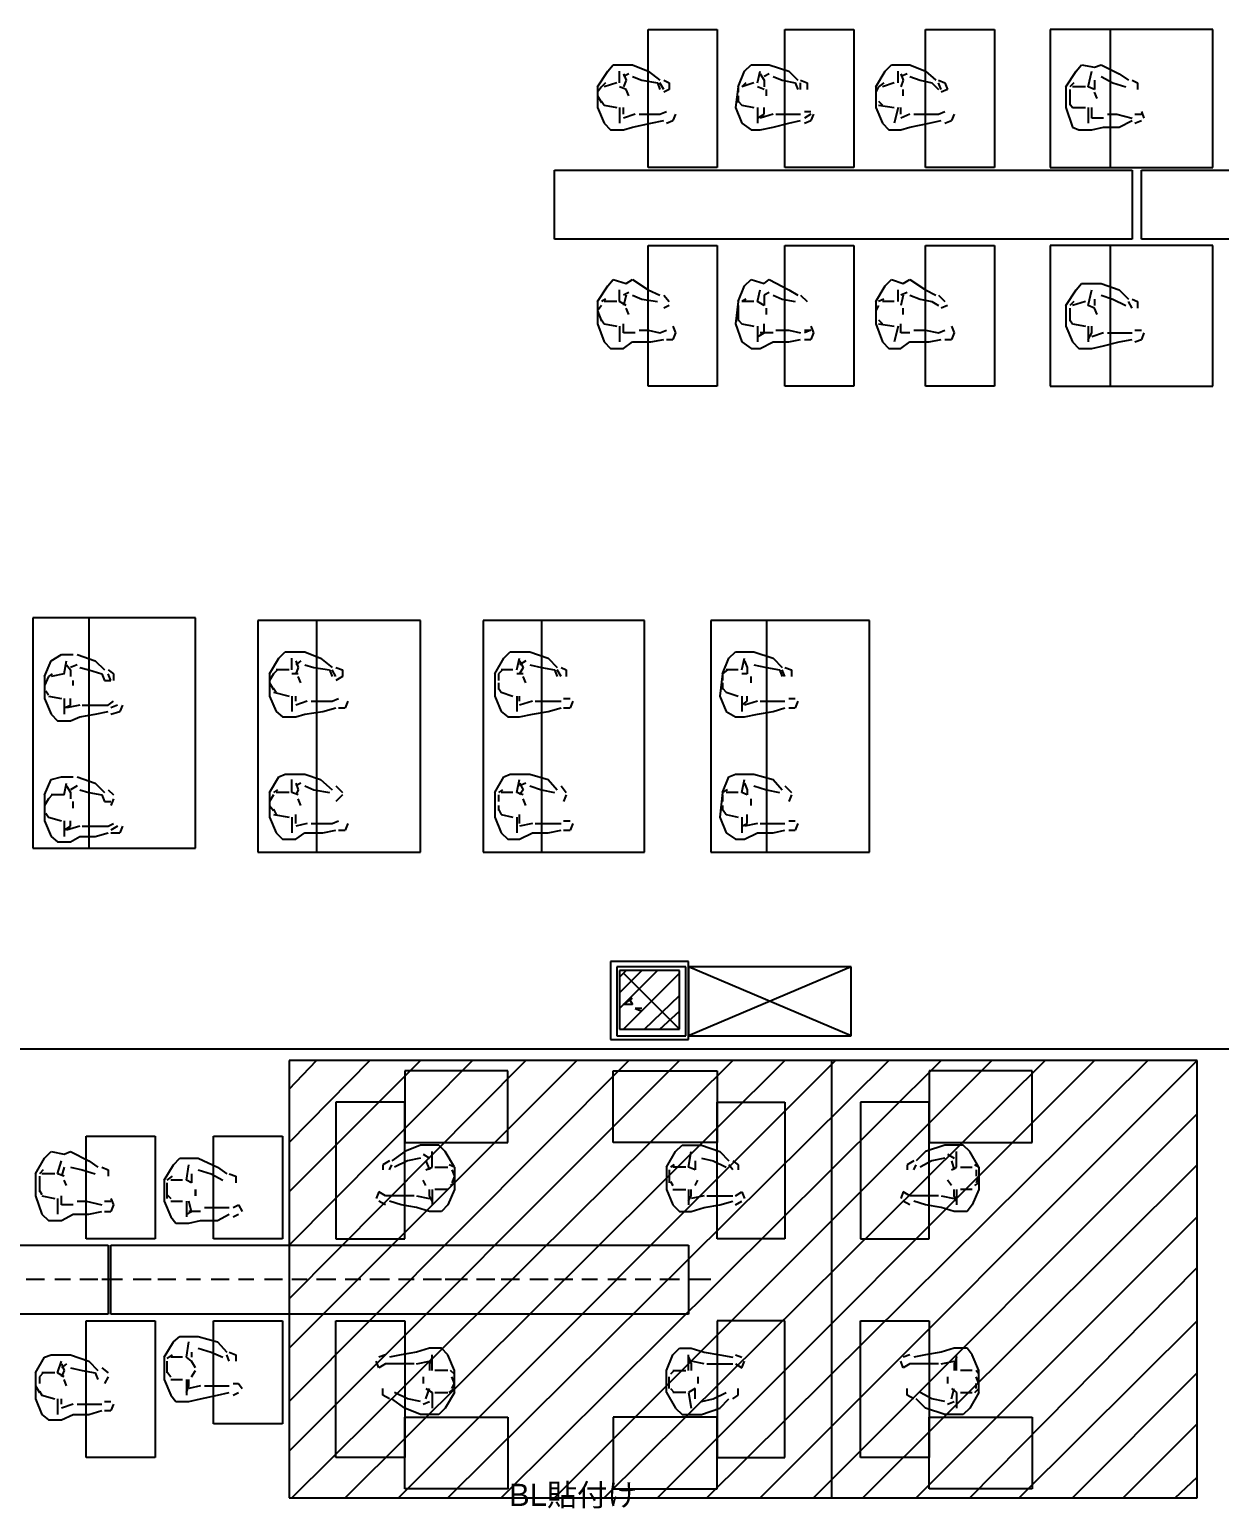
# Model space of a CAD drawing. Header units: millimetres. Extents: x 5 to 415, y 48 to 251.
# Drawn here: x 96.3 to 112.43, y 174.2 to 194.24 of the extents above; entities that cross this region are included whole.
import ezdxf

# ---------------------------------------------------------------- set-up
doc = ezdxf.new("R2010")
doc.units = ezdxf.units.MM
doc.layers.add('P', color=7, linetype='Continuous')
doc.layers.add('T', color=7, linetype='Continuous')

msp = doc.modelspace()

# ---------------------------------------------------------------- linework, layer by layer
at = {"layer": 'P'}
for points in [[(104.687, 194.239), (105.622, 194.239)], [(104.687, 192.37), (104.687, 194.239)], [(105.622, 194.239), (105.622, 192.37)], [(106.539, 194.239), (107.474, 194.239)], [(106.539, 192.37), (106.539, 194.239)], [(107.474, 194.239), (107.474, 192.37)], [(108.444, 194.239), (109.379, 194.239)], [(108.444, 192.37), (108.444, 194.239)], [(109.379, 194.239), (109.379, 192.37)], [(112.342, 194.239), (110.137, 194.239)], [(110.137, 194.239), (110.137, 192.37)], [(112.342, 194.239), (110.949, 194.239)], [(110.949, 194.239), (110.949, 192.37)], [(112.342, 192.37), (112.342, 194.239)], [(112.342, 192.37), (112.342, 194.239)], [(103.999, 193.463), (104.14, 193.675)], [(104.14, 193.675), (104.211, 193.763)], [(104.211, 193.763), (104.387, 193.763)], [(104.299, 193.516), (104.299, 193.675)], [(104.422, 193.64), (104.352, 193.604)], [(104.352, 193.64), (104.387, 193.552)], [(104.387, 193.763), (104.475, 193.763)], [(104.475, 193.763), (104.687, 193.675)], [(104.475, 193.604), (104.599, 193.552)], [(104.687, 193.675), (104.846, 193.552)], [(105.904, 193.463), (105.992, 193.675)], [(105.992, 193.675), (106.08, 193.763)], [(106.08, 193.763), (106.257, 193.763)], [(106.168, 193.516), (106.204, 193.675)], [(106.204, 193.64), (106.257, 193.552)], [(106.257, 193.763), (106.327, 193.763)], [(106.327, 193.64), (106.257, 193.604)], [(106.327, 193.763), (106.592, 193.675)], [(106.38, 193.604), (106.504, 193.552)], [(106.592, 193.675), (106.715, 193.552)], [(107.774, 193.463), (107.897, 193.675)], [(107.897, 193.675), (107.985, 193.763)], [(107.985, 193.763), (108.144, 193.763)], [(108.073, 193.516), (108.073, 193.675)], [(108.197, 193.64), (108.109, 193.604)], [(108.109, 193.64), (108.144, 193.552)], [(108.144, 193.763), (108.232, 193.763)], [(108.232, 193.763), (108.444, 193.675)], [(108.232, 193.604), (108.373, 193.552)], [(108.444, 193.675), (108.585, 193.552)], [(110.349, 193.463), (110.49, 193.675)], [(110.49, 193.675), (110.561, 193.763)], [(110.561, 193.763), (110.737, 193.728)], [(110.649, 193.463), (110.702, 193.675)], [(110.737, 193.728), (110.825, 193.763)], [(110.825, 193.763), (111.072, 193.64)], [(110.825, 193.604), (110.984, 193.516)], [(111.072, 193.64), (111.196, 193.552)], [(103.999, 193.463), (103.999, 193.181)], [(104.052, 193.463), (103.999, 193.393)], [(104.105, 193.516), (104.052, 193.463)], [(104.263, 193.516), (104.087, 193.463)], [(104.387, 193.428), (104.299, 193.463)], [(104.387, 193.552), (104.352, 193.463)], [(104.422, 193.34), (104.387, 193.428)], [(104.599, 193.552), (104.81, 193.516)], [(104.81, 193.516), (104.846, 193.428)], [(104.898, 193.428), (104.846, 193.516)], [(104.898, 193.552), (104.969, 193.516)], [(104.969, 193.428), (104.898, 193.393)], [(104.969, 193.516), (104.969, 193.428)], [(105.904, 193.463), (105.869, 193.181)], [(105.904, 193.463), (105.904, 193.393)], [(106.116, 193.516), (105.957, 193.463)], [(106.01, 193.516), (105.957, 193.463)], [(106.257, 193.428), (106.168, 193.463)], [(106.257, 193.552), (106.257, 193.463)], [(106.292, 193.34), (106.292, 193.428)], [(106.504, 193.552), (106.68, 193.516)], [(106.68, 193.516), (106.715, 193.428)], [(106.751, 193.552), (106.839, 193.516)], [(106.751, 193.428), (106.751, 193.516)], [(106.839, 193.516), (106.839, 193.428)], [(107.774, 193.463), (107.774, 193.181)], [(107.809, 193.463), (107.774, 193.393)], [(107.879, 193.516), (107.809, 193.463)], [(108.021, 193.516), (107.862, 193.463)], [(108.144, 193.552), (108.109, 193.463)], [(108.144, 193.34), (108.144, 193.428)], [(108.373, 193.552), (108.532, 193.516)], [(108.532, 193.516), (108.62, 193.428)], [(108.62, 193.552), (108.708, 193.516)], [(108.656, 193.428), (108.62, 193.516)], [(108.744, 193.428), (108.656, 193.393)], [(108.708, 193.516), (108.744, 193.428)], [(110.349, 193.463), (110.349, 193.181)], [(110.455, 193.516), (110.402, 193.463)], [(110.402, 193.428), (110.402, 193.34)], [(110.613, 193.463), (110.437, 193.463)], [(110.737, 193.428), (110.649, 193.463)], [(110.737, 193.552), (110.737, 193.428)], [(110.772, 193.305), (110.737, 193.393)], [(110.984, 193.516), (111.16, 193.463)], [(111.248, 193.552), (111.319, 193.516)], [(111.319, 193.516), (111.319, 193.428)], [(103.999, 193.34), (104.052, 193.252)], [(103.999, 193.181), (104.087, 192.969)], [(104.052, 193.269), (104.087, 193.216)], [(104.087, 193.216), (104.263, 193.181)], [(104.299, 193.181), (104.299, 192.969)], [(104.352, 193.093), (104.352, 193.181)], [(105.869, 193.181), (105.957, 192.969)], [(105.904, 193.34), (105.904, 193.252)], [(105.904, 193.269), (105.957, 193.216)], [(105.957, 193.216), (106.116, 193.181)], [(106.168, 193.181), (106.168, 192.969)], [(106.257, 193.093), (106.257, 193.181)], [(107.774, 193.34), (107.774, 193.252)], [(107.774, 193.181), (107.862, 192.969)], [(107.809, 193.269), (107.862, 193.216)], [(107.809, 193.216), (108.021, 193.181)], [(108.073, 193.181), (108.021, 192.969)], [(108.109, 193.093), (108.109, 193.181)], [(110.349, 193.181), (110.437, 192.917)], [(110.402, 193.34), (110.402, 193.216)], [(110.402, 193.234), (110.437, 193.181)], [(110.437, 193.181), (110.613, 193.181)], [(110.649, 193.181), (110.649, 192.969)], [(110.702, 193.04), (110.702, 193.181)], [(104.51, 193.093), (104.352, 193.04)], [(104.563, 193.093), (104.687, 193.093)], [(104.687, 193.093), (104.846, 193.093)], [(104.722, 192.969), (104.898, 193.005)], [(104.846, 193.093), (104.934, 193.128)], [(104.934, 192.969), (105.022, 193.005)], [(105.057, 193.093), (105.022, 193.005)], [(106.168, 193.04), (106.257, 193.093)], [(106.38, 193.093), (106.204, 193.04)], [(106.415, 193.093), (106.592, 193.093)], [(106.592, 193.093), (106.751, 193.093)], [(106.592, 192.969), (106.751, 193.005)], [(106.803, 193.128), (106.892, 193.128)], [(106.892, 193.093), (106.803, 193.04)], [(106.803, 192.969), (106.892, 193.005)], [(106.927, 193.093), (106.892, 193.005)], [(108.232, 193.093), (108.109, 193.04)], [(108.285, 193.093), (108.444, 193.093)], [(108.444, 193.093), (108.62, 193.093)], [(108.497, 192.969), (108.656, 193.005)], [(108.62, 193.093), (108.708, 193.128)], [(108.708, 192.969), (108.797, 193.005)], [(108.832, 193.093), (108.797, 193.005)], [(110.86, 193.04), (110.702, 193.04)], [(110.913, 193.093), (111.037, 193.093)], [(111.037, 193.093), (111.248, 193.04)], [(111.072, 192.917), (111.248, 193.005)], [(111.284, 193.093), (111.372, 193.093)], [(111.284, 192.969), (111.372, 193.005)], [(111.372, 193.128), (111.407, 193.04)], [(104.087, 192.969), (104.175, 192.881)], [(104.175, 192.881), (104.352, 192.881)], [(104.352, 192.881), (104.475, 192.917)], [(104.475, 192.917), (104.722, 192.969)], [(105.957, 192.969), (106.08, 192.881)], [(106.08, 192.881), (106.204, 192.881)], [(106.204, 192.881), (106.38, 192.917)], [(106.38, 192.917), (106.592, 192.969)], [(107.862, 192.969), (107.95, 192.881)], [(107.95, 192.881), (108.109, 192.881)], [(108.109, 192.881), (108.232, 192.917)], [(108.232, 192.917), (108.497, 192.969)], [(110.437, 192.917), (110.525, 192.881)], [(110.525, 192.881), (110.702, 192.881)], [(110.702, 192.881), (110.86, 192.917)], [(110.86, 192.917), (111.072, 192.917)], [(103.417, 192.334), (111.248, 192.334)], [(103.417, 191.4), (103.417, 192.334)], [(105.622, 192.37), (104.687, 192.37)], [(107.474, 192.37), (106.539, 192.37)], [(109.379, 192.37), (108.444, 192.37)], [(110.137, 192.37), (112.342, 192.37)], [(110.949, 192.37), (112.342, 192.37)], [(111.248, 192.334), (111.248, 191.4)], [(111.372, 192.334), (119.204, 192.334)], [(111.372, 191.4), (111.372, 192.334)], [(111.248, 191.4), (103.417, 191.4)], [(119.204, 191.4), (111.372, 191.4)], [(104.687, 191.311), (105.622, 191.311)], [(104.687, 189.406), (104.687, 191.311)], [(105.622, 191.311), (105.622, 189.406)], [(106.539, 191.311), (107.474, 191.311)], [(106.539, 189.406), (106.539, 191.311)], [(107.474, 191.311), (107.474, 189.406)], [(108.444, 191.311), (109.379, 191.311)], [(108.444, 189.406), (108.444, 191.311)], [(109.379, 191.311), (109.379, 189.406)], [(112.342, 191.311), (110.137, 191.311)], [(110.137, 191.311), (110.137, 189.406)], [(112.342, 191.311), (110.949, 191.311)], [(110.949, 191.311), (110.949, 189.406)], [(112.342, 189.406), (112.342, 191.311)], [(112.342, 189.406), (112.342, 191.311)], [(104.14, 190.765), (104.211, 190.853)], [(104.211, 190.853), (104.387, 190.8)], [(104.387, 190.8), (104.475, 190.853)], [(104.475, 190.853), (104.687, 190.712)], [(105.992, 190.765), (106.08, 190.853)], [(106.08, 190.853), (106.257, 190.8)], [(106.257, 190.8), (106.327, 190.853)], [(106.327, 190.853), (106.592, 190.712)], [(107.897, 190.765), (107.985, 190.853)], [(107.985, 190.853), (108.144, 190.8)], [(108.144, 190.8), (108.232, 190.853)], [(108.232, 190.853), (108.444, 190.712)], [(110.49, 190.712), (110.561, 190.8)], [(110.561, 190.8), (110.737, 190.8)], [(110.737, 190.8), (110.825, 190.8)], [(110.825, 190.8), (111.072, 190.712)], [(103.999, 190.553), (104.14, 190.765)], [(104.105, 190.588), (104.052, 190.553)], [(104.299, 190.553), (104.299, 190.712)], [(104.422, 190.676), (104.352, 190.641)], [(104.387, 190.641), (104.352, 190.5)], [(104.475, 190.641), (104.599, 190.588)], [(104.599, 190.588), (104.81, 190.553)], [(104.687, 190.712), (104.846, 190.641)], [(104.898, 190.641), (104.969, 190.553)], [(105.904, 190.553), (105.992, 190.765)], [(106.01, 190.588), (105.957, 190.553)], [(106.168, 190.553), (106.204, 190.712)], [(106.327, 190.676), (106.257, 190.641)], [(106.257, 190.641), (106.257, 190.5)], [(106.38, 190.641), (106.504, 190.588)], [(106.504, 190.588), (106.68, 190.553)], [(106.592, 190.712), (106.715, 190.641)], [(106.751, 190.641), (106.839, 190.553)], [(107.774, 190.553), (107.897, 190.765)], [(107.879, 190.588), (107.809, 190.553)], [(108.073, 190.553), (108.073, 190.712)], [(108.197, 190.676), (108.109, 190.641)], [(108.144, 190.641), (108.109, 190.5)], [(108.232, 190.641), (108.373, 190.588)], [(108.373, 190.588), (108.532, 190.553)], [(108.444, 190.712), (108.585, 190.641)], [(108.62, 190.641), (108.708, 190.553)], [(110.349, 190.5), (110.49, 190.712)], [(110.649, 190.5), (110.702, 190.712)], [(110.737, 190.588), (110.737, 190.5)], [(110.825, 190.641), (110.984, 190.588)], [(110.984, 190.588), (111.16, 190.5)], [(111.072, 190.712), (111.196, 190.588)], [(111.248, 190.588), (111.319, 190.553)], [(103.999, 190.553), (103.999, 190.253)], [(104.052, 190.5), (103.999, 190.429)], [(103.999, 190.429), (104.052, 190.288)], [(104.263, 190.553), (104.087, 190.553)], [(104.387, 190.5), (104.299, 190.553)], [(104.422, 190.377), (104.387, 190.465)], [(104.969, 190.5), (104.898, 190.465)], [(105.904, 190.553), (105.869, 190.253)], [(105.904, 190.5), (105.904, 190.429)], [(105.904, 190.429), (105.904, 190.288)], [(106.116, 190.553), (105.957, 190.553)], [(106.257, 190.5), (106.168, 190.553)], [(106.292, 190.377), (106.292, 190.465)], [(107.774, 190.553), (107.774, 190.253)], [(107.809, 190.5), (107.774, 190.429)], [(107.774, 190.429), (107.774, 190.288)], [(108.021, 190.553), (107.862, 190.553)], [(108.144, 190.377), (108.144, 190.465)], [(108.532, 190.553), (108.62, 190.5)], [(108.744, 190.5), (108.656, 190.465)], [(110.349, 190.5), (110.349, 190.218)], [(110.455, 190.553), (110.402, 190.5)], [(110.402, 190.465), (110.402, 190.377)], [(110.402, 190.377), (110.402, 190.288)], [(110.613, 190.553), (110.437, 190.5)], [(110.737, 190.465), (110.649, 190.5)], [(110.772, 190.377), (110.737, 190.465)], [(111.248, 190.465), (111.196, 190.553)], [(111.319, 190.553), (111.319, 190.465)], [(103.999, 190.253), (104.087, 190.006)], [(104.052, 190.306), (104.087, 190.253)], [(104.087, 190.253), (104.263, 190.218)], [(104.299, 190.218), (104.299, 190.006)], [(104.352, 190.13), (104.352, 190.253)], [(105.022, 190.218), (105.057, 190.13)], [(105.869, 190.253), (105.957, 190.006)], [(105.904, 190.306), (105.957, 190.253)], [(105.957, 190.253), (106.116, 190.218)], [(106.168, 190.218), (106.168, 190.006)], [(106.257, 190.13), (106.257, 190.253)], [(106.892, 190.218), (106.927, 190.13)], [(107.774, 190.253), (107.862, 190.006)], [(107.809, 190.306), (107.862, 190.253)], [(107.809, 190.253), (108.021, 190.218)], [(108.073, 190.218), (108.021, 190.006)], [(108.109, 190.13), (108.109, 190.253)], [(108.797, 190.218), (108.832, 190.13)], [(110.349, 190.218), (110.437, 190.006)], [(110.402, 190.306), (110.437, 190.253)], [(110.437, 190.253), (110.613, 190.218)], [(110.649, 190.218), (110.649, 190.006)], [(110.702, 190.13), (110.702, 190.218)], [(104.087, 190.006), (104.175, 189.918)], [(104.51, 190.13), (104.352, 190.13)], [(104.352, 189.918), (104.475, 190.006)], [(104.475, 190.006), (104.722, 190.006)], [(104.563, 190.165), (104.687, 190.165)], [(104.687, 190.165), (104.846, 190.13)], [(104.722, 190.006), (104.898, 190.041)], [(104.846, 190.13), (104.934, 190.165)], [(104.934, 190.041), (105.022, 190.041)], [(105.057, 190.13), (105.022, 190.041)], [(105.957, 190.006), (106.08, 189.918)], [(106.168, 190.077), (106.257, 190.13)], [(106.38, 190.13), (106.204, 190.13)], [(106.204, 189.918), (106.38, 190.006)], [(106.38, 190.006), (106.592, 190.006)], [(106.415, 190.165), (106.592, 190.165)], [(106.592, 190.165), (106.751, 190.13)], [(106.592, 190.006), (106.751, 190.041)], [(106.803, 190.165), (106.892, 190.165)], [(106.892, 190.165), (106.803, 190.13)], [(106.803, 190.041), (106.892, 190.041)], [(106.927, 190.13), (106.892, 190.041)], [(107.862, 190.006), (107.95, 189.918)], [(108.232, 190.13), (108.109, 190.13)], [(108.109, 189.918), (108.232, 190.006)], [(108.232, 190.006), (108.497, 190.006)], [(108.285, 190.165), (108.444, 190.165)], [(108.444, 190.165), (108.62, 190.13)], [(108.497, 190.006), (108.656, 190.041)], [(108.62, 190.13), (108.708, 190.165)], [(108.708, 190.041), (108.797, 190.041)], [(108.832, 190.13), (108.797, 190.041)], [(110.437, 190.006), (110.525, 189.918)], [(110.649, 190.041), (110.702, 190.13)], [(110.86, 190.13), (110.702, 190.077)], [(110.86, 189.953), (111.072, 190.006)], [(110.913, 190.13), (111.037, 190.13)], [(111.037, 190.13), (111.248, 190.13)], [(111.072, 190.006), (111.248, 190.041)], [(111.284, 190.165), (111.372, 190.165)], [(111.284, 190.006), (111.372, 190.041)], [(111.407, 190.13), (111.372, 190.041)], [(104.175, 189.918), (104.352, 189.918)], [(106.08, 189.918), (106.204, 189.918)], [(107.95, 189.918), (108.109, 189.918)], [(110.525, 189.918), (110.702, 189.918)], [(110.702, 189.918), (110.86, 189.953)], [(105.622, 189.406), (104.687, 189.406)], [(107.474, 189.406), (106.539, 189.406)], [(109.379, 189.406), (108.444, 189.406)], [(110.137, 189.406), (112.342, 189.406)], [(110.949, 189.406), (112.342, 189.406)], [(98.548, 186.267), (96.344, 186.267)], [(96.344, 186.267), (96.344, 183.145)], [(98.548, 186.267), (97.102, 186.267)], [(97.102, 186.267), (97.102, 183.145)], [(98.548, 183.145), (98.548, 186.267)], [(98.548, 183.145), (98.548, 186.267)], [(101.6, 186.231), (99.395, 186.231)], [(99.395, 186.231), (99.395, 183.092)], [(101.6, 186.231), (100.189, 186.231)], [(100.189, 186.231), (100.189, 183.092)], [(101.6, 183.092), (101.6, 186.231)], [(101.6, 183.092), (101.6, 186.231)], [(104.634, 186.231), (102.447, 186.231)], [(102.447, 186.231), (102.447, 183.092)], [(104.634, 186.231), (103.24, 186.231)], [(103.24, 186.231), (103.24, 183.092)], [(104.634, 183.092), (104.634, 186.231)], [(104.634, 183.092), (104.634, 186.231)], [(107.685, 186.231), (105.533, 186.231)], [(105.533, 186.231), (105.533, 183.092)], [(107.685, 186.231), (106.292, 186.231)], [(106.292, 186.231), (106.292, 183.092)], [(107.685, 183.092), (107.685, 186.231)], [(107.685, 183.092), (107.685, 186.231)], [(96.591, 185.685), (96.732, 185.773)], [(96.732, 185.773), (96.89, 185.773)], [(96.943, 185.773), (97.19, 185.685)], [(99.677, 185.72), (99.766, 185.808)], [(99.766, 185.808), (99.942, 185.808)], [(99.942, 185.808), (100.03, 185.808)], [(100.03, 185.808), (100.242, 185.72)], [(102.729, 185.72), (102.817, 185.808)], [(102.817, 185.808), (102.993, 185.808)], [(102.993, 185.808), (103.082, 185.808)], [(103.082, 185.808), (103.329, 185.72)], [(105.78, 185.72), (105.869, 185.808)], [(105.869, 185.808), (106.027, 185.808)], [(106.027, 185.808), (106.116, 185.808)], [(106.116, 185.808), (106.38, 185.72)], [(96.502, 185.473), (96.591, 185.685)], [(96.767, 185.508), (96.802, 185.685)], [(96.802, 185.632), (96.855, 185.561)], [(96.943, 185.632), (96.855, 185.596)], [(96.979, 185.596), (97.102, 185.561)], [(97.19, 185.685), (97.314, 185.561)], [(99.554, 185.508), (99.677, 185.72)], [(99.854, 185.561), (99.854, 185.72)], [(99.977, 185.685), (99.907, 185.632)], [(99.907, 185.685), (99.942, 185.596)], [(99.942, 185.596), (99.907, 185.508)], [(100.03, 185.632), (100.154, 185.596)], [(100.154, 185.596), (100.365, 185.561)], [(100.242, 185.72), (100.401, 185.596)], [(100.453, 185.596), (100.542, 185.561)], [(102.605, 185.508), (102.729, 185.72)], [(102.905, 185.561), (102.941, 185.72)], [(103.029, 185.685), (102.941, 185.632)], [(102.941, 185.685), (102.993, 185.596)], [(102.993, 185.596), (102.941, 185.508)], [(103.082, 185.632), (103.24, 185.596)], [(103.24, 185.596), (103.417, 185.561)], [(103.329, 185.72), (103.452, 185.596)], [(103.505, 185.596), (103.576, 185.561)], [(105.692, 185.508), (105.78, 185.72)], [(105.957, 185.561), (105.992, 185.72)], [(105.992, 185.685), (106.027, 185.596)], [(106.027, 185.596), (106.027, 185.508)], [(106.116, 185.632), (106.292, 185.596)], [(106.292, 185.596), (106.468, 185.561)], [(106.38, 185.72), (106.504, 185.596)], [(106.539, 185.596), (106.627, 185.561)], [(96.502, 185.473), (96.502, 185.173)], [(96.555, 185.473), (96.502, 185.349)], [(96.608, 185.508), (96.555, 185.473)], [(96.767, 185.508), (96.591, 185.473)], [(96.855, 185.561), (96.855, 185.473)], [(96.89, 185.349), (96.89, 185.42)], [(97.102, 185.561), (97.278, 185.508)], [(97.278, 185.508), (97.314, 185.42)], [(97.314, 185.42), (97.402, 185.42)], [(97.367, 185.561), (97.437, 185.508)], [(97.402, 185.42), (97.367, 185.508)], [(97.437, 185.508), (97.437, 185.42)], [(99.554, 185.508), (99.554, 185.208)], [(99.607, 185.508), (99.554, 185.42)], [(99.554, 185.385), (99.607, 185.297)], [(99.66, 185.561), (99.607, 185.508)], [(99.818, 185.561), (99.642, 185.561)], [(99.942, 185.508), (99.854, 185.508)], [(99.977, 185.385), (99.942, 185.473)], [(100.365, 185.561), (100.401, 185.473)], [(100.453, 185.473), (100.401, 185.561)], [(100.542, 185.473), (100.453, 185.42)], [(100.542, 185.561), (100.542, 185.473)], [(102.605, 185.508), (102.605, 185.208)], [(102.711, 185.561), (102.658, 185.508)], [(102.658, 185.508), (102.658, 185.42)], [(102.658, 185.385), (102.658, 185.297)], [(102.852, 185.561), (102.694, 185.561)], [(102.993, 185.508), (102.905, 185.508)], [(103.029, 185.385), (102.993, 185.473)], [(103.417, 185.561), (103.452, 185.473)], [(103.505, 185.473), (103.452, 185.561)], [(103.576, 185.561), (103.576, 185.473)], [(105.692, 185.508), (105.657, 185.208)], [(105.763, 185.561), (105.692, 185.508)], [(105.692, 185.508), (105.692, 185.42)], [(105.692, 185.385), (105.692, 185.297)], [(105.904, 185.561), (105.745, 185.561)], [(106.027, 185.508), (105.957, 185.508)], [(106.08, 185.385), (106.08, 185.473)], [(106.468, 185.561), (106.504, 185.473)], [(106.539, 185.473), (106.504, 185.561)], [(106.627, 185.561), (106.627, 185.473)], [(96.502, 185.349), (96.502, 185.261)], [(96.502, 185.173), (96.591, 184.961)], [(96.52, 185.279), (96.555, 185.226)], [(96.555, 185.208), (96.732, 185.173)], [(96.767, 185.173), (96.767, 184.961)], [(96.855, 185.085), (96.855, 185.173)], [(99.554, 185.208), (99.642, 184.997)], [(99.607, 185.314), (99.642, 185.261)], [(99.607, 185.261), (99.818, 185.208)], [(99.854, 185.208), (99.854, 184.997)], [(99.907, 185.138), (99.907, 185.208)], [(100.401, 185.138), (100.489, 185.173)], [(102.605, 185.208), (102.694, 184.997)], [(102.658, 185.314), (102.694, 185.261)], [(102.694, 185.261), (102.852, 185.208)], [(102.905, 185.208), (102.905, 184.997)], [(102.941, 185.138), (102.941, 185.208)], [(103.54, 185.173), (103.628, 185.173)], [(105.657, 185.208), (105.745, 184.997)], [(105.692, 185.314), (105.745, 185.261)], [(105.745, 185.261), (105.904, 185.208)], [(105.957, 185.208), (105.957, 184.997)], [(106.027, 185.138), (106.027, 185.208)], [(106.592, 185.173), (106.68, 185.173)], [(96.591, 184.961), (96.679, 184.873)], [(96.767, 185.05), (96.855, 185.085)], [(96.979, 185.085), (96.802, 185.05)], [(96.979, 184.926), (97.19, 184.961)], [(97.014, 185.085), (97.19, 185.085)], [(97.19, 185.085), (97.367, 185.085)], [(97.19, 184.961), (97.367, 184.997)], [(97.367, 185.085), (97.437, 185.138)], [(97.49, 185.085), (97.402, 185.05)], [(97.402, 184.961), (97.525, 184.997)], [(97.561, 185.085), (97.525, 184.997)], [(99.642, 184.997), (99.73, 184.926)], [(100.065, 185.138), (99.907, 185.085)], [(99.907, 184.926), (100.03, 184.961)], [(100.03, 184.961), (100.277, 184.997)], [(100.118, 185.138), (100.242, 185.138)], [(100.242, 185.138), (100.401, 185.138)], [(100.277, 184.997), (100.453, 185.05)], [(100.489, 185.05), (100.577, 185.05)], [(100.612, 185.138), (100.577, 185.05)], [(102.694, 184.997), (102.782, 184.926)], [(103.117, 185.138), (102.941, 185.085)], [(102.941, 184.926), (103.117, 184.961)], [(103.117, 184.961), (103.329, 184.997)], [(103.152, 185.138), (103.293, 185.138)], [(103.293, 185.138), (103.505, 185.138)], [(103.329, 184.997), (103.505, 185.05)], [(103.54, 185.05), (103.628, 185.05)], [(103.664, 185.138), (103.628, 185.05)], [(105.745, 184.997), (105.869, 184.926)], [(105.957, 185.085), (106.027, 185.138)], [(106.168, 185.138), (105.992, 185.085)], [(105.992, 184.926), (106.168, 184.961)], [(106.168, 184.961), (106.38, 184.997)], [(106.204, 185.138), (106.327, 185.138)], [(106.327, 185.138), (106.539, 185.138)], [(106.38, 184.997), (106.539, 185.05)], [(106.592, 185.05), (106.68, 185.05)], [(106.715, 185.138), (106.68, 185.05)], [(96.679, 184.873), (96.855, 184.873)], [(96.855, 184.873), (96.979, 184.926)], [(99.73, 184.926), (99.907, 184.926)], [(102.782, 184.926), (102.941, 184.926)], [(105.869, 184.926), (105.992, 184.926)], [(96.502, 183.868), (96.591, 184.079)], [(96.591, 184.079), (96.732, 184.115)], [(96.732, 184.115), (96.89, 184.115)], [(96.767, 183.868), (96.802, 184.027)], [(96.802, 183.991), (96.855, 183.903)], [(96.943, 183.991), (96.855, 183.938)], [(96.943, 184.115), (97.19, 184.027)], [(97.19, 184.027), (97.314, 183.903)], [(99.554, 183.903), (99.677, 184.115)], [(99.677, 184.115), (99.766, 184.15)], [(99.766, 184.15), (99.942, 184.15)], [(99.854, 183.903), (99.854, 184.079)], [(99.977, 184.027), (99.907, 183.991)], [(99.907, 184.027), (99.942, 183.938)], [(99.942, 184.15), (100.03, 184.15)], [(100.03, 184.15), (100.242, 184.079)], [(100.03, 183.991), (100.154, 183.938)], [(100.242, 184.079), (100.401, 183.938)], [(100.453, 183.991), (100.542, 183.903)], [(102.605, 183.903), (102.729, 184.115)], [(102.729, 184.115), (102.817, 184.15)], [(102.817, 184.15), (102.993, 184.15)], [(102.905, 183.903), (102.941, 184.079)], [(103.029, 184.027), (102.941, 183.991)], [(102.941, 184.027), (102.993, 183.938)], [(102.993, 184.15), (103.082, 184.15)], [(103.082, 184.15), (103.329, 184.079)], [(103.082, 183.991), (103.24, 183.938)], [(103.329, 184.079), (103.452, 183.938)], [(103.505, 183.991), (103.576, 183.903)], [(105.692, 183.903), (105.78, 184.115)], [(105.78, 184.115), (105.869, 184.15)], [(105.869, 184.15), (106.027, 184.15)], [(105.957, 183.903), (105.992, 184.079)], [(105.992, 184.027), (106.027, 183.938)], [(106.027, 184.15), (106.116, 184.15)], [(106.116, 184.15), (106.38, 184.079)], [(106.116, 183.991), (106.292, 183.938)], [(106.38, 184.079), (106.504, 183.938)], [(106.539, 183.991), (106.627, 183.903)], [(96.502, 183.868), (96.502, 183.515)], [(96.555, 183.815), (96.502, 183.727)], [(96.608, 183.868), (96.555, 183.815)], [(96.767, 183.868), (96.591, 183.868)], [(96.855, 183.903), (96.855, 183.815)], [(96.89, 183.691), (96.89, 183.78)], [(96.979, 183.938), (97.102, 183.903)], [(97.102, 183.903), (97.278, 183.868)], [(97.278, 183.868), (97.314, 183.78)], [(97.314, 183.78), (97.402, 183.78)], [(97.367, 183.938), (97.437, 183.868)], [(97.437, 183.815), (97.402, 183.727)], [(99.554, 183.903), (99.554, 183.568)], [(99.607, 183.868), (99.554, 183.78)], [(99.66, 183.938), (99.607, 183.903)], [(99.818, 183.903), (99.642, 183.903)], [(99.942, 183.868), (99.854, 183.903)], [(99.942, 183.938), (99.907, 183.868)], [(99.977, 183.727), (99.942, 183.815)], [(100.154, 183.938), (100.365, 183.903)], [(100.542, 183.868), (100.453, 183.78)], [(102.605, 183.903), (102.605, 183.568)], [(102.711, 183.938), (102.658, 183.903)], [(102.658, 183.868), (102.658, 183.78)], [(102.852, 183.903), (102.694, 183.903)], [(102.993, 183.868), (102.905, 183.903)], [(102.993, 183.938), (102.941, 183.868)], [(103.029, 183.727), (102.993, 183.815)], [(103.24, 183.938), (103.417, 183.903)], [(103.576, 183.868), (103.54, 183.78)], [(105.692, 183.903), (105.657, 183.568)], [(105.763, 183.938), (105.692, 183.903)], [(105.692, 183.868), (105.692, 183.78)], [(105.904, 183.903), (105.745, 183.903)], [(106.027, 183.868), (105.957, 183.903)], [(106.027, 183.938), (106.027, 183.868)], [(106.08, 183.727), (106.08, 183.815)], [(106.292, 183.938), (106.468, 183.903)], [(106.627, 183.868), (106.592, 183.78)], [(96.502, 183.691), (96.502, 183.603)], [(96.52, 183.621), (96.555, 183.568)], [(96.555, 183.568), (96.732, 183.515)], [(99.554, 183.727), (99.607, 183.656)], [(99.554, 183.568), (99.642, 183.356)], [(99.607, 183.674), (99.642, 183.603)], [(99.607, 183.603), (99.818, 183.568)], [(99.854, 183.568), (99.854, 183.356)], [(99.907, 183.48), (99.907, 183.603)], [(102.605, 183.568), (102.694, 183.356)], [(102.658, 183.727), (102.658, 183.656)], [(102.658, 183.674), (102.694, 183.603)], [(102.694, 183.603), (102.852, 183.568)], [(102.905, 183.568), (102.905, 183.356)], [(102.941, 183.48), (102.941, 183.603)], [(105.657, 183.568), (105.745, 183.356)], [(105.692, 183.727), (105.692, 183.656)], [(105.692, 183.674), (105.745, 183.603)], [(105.745, 183.603), (105.904, 183.568)], [(105.957, 183.568), (105.957, 183.356)], [(106.027, 183.48), (106.027, 183.603)], [(96.502, 183.515), (96.591, 183.303)], [(96.767, 183.515), (96.767, 183.303)], [(96.767, 183.392), (96.855, 183.444)], [(96.979, 183.444), (96.802, 183.392)], [(96.855, 183.444), (96.855, 183.515)], [(97.014, 183.444), (97.19, 183.444)], [(97.19, 183.444), (97.367, 183.444)], [(97.367, 183.444), (97.437, 183.48)], [(97.49, 183.444), (97.402, 183.392)], [(97.561, 183.444), (97.525, 183.356)], [(100.065, 183.48), (99.907, 183.444)], [(100.118, 183.48), (100.242, 183.48)], [(100.242, 183.48), (100.401, 183.48)], [(100.277, 183.356), (100.453, 183.392)], [(100.401, 183.48), (100.489, 183.515)], [(100.489, 183.392), (100.577, 183.392)], [(100.612, 183.48), (100.577, 183.392)], [(103.117, 183.48), (102.941, 183.444)], [(103.152, 183.48), (103.293, 183.48)], [(103.293, 183.48), (103.505, 183.48)], [(103.329, 183.356), (103.505, 183.392)], [(103.54, 183.515), (103.628, 183.515)], [(103.54, 183.392), (103.628, 183.392)], [(103.664, 183.48), (103.628, 183.392)], [(105.957, 183.444), (106.027, 183.48)], [(106.168, 183.48), (105.992, 183.444)], [(106.204, 183.48), (106.327, 183.48)], [(106.327, 183.48), (106.539, 183.48)], [(106.38, 183.356), (106.539, 183.392)], [(106.592, 183.515), (106.68, 183.515)], [(106.592, 183.392), (106.68, 183.392)], [(106.715, 183.48), (106.68, 183.392)], [(96.591, 183.303), (96.679, 183.233)], [(96.679, 183.233), (96.855, 183.233)], [(96.855, 183.233), (96.979, 183.303)], [(96.979, 183.303), (97.19, 183.303)], [(97.19, 183.303), (97.367, 183.356)], [(97.402, 183.356), (97.525, 183.356)], [(99.642, 183.356), (99.73, 183.268)], [(99.73, 183.268), (99.907, 183.268)], [(99.907, 183.268), (100.03, 183.356)], [(100.03, 183.356), (100.277, 183.356)], [(102.694, 183.356), (102.782, 183.268)], [(102.782, 183.268), (102.941, 183.268)], [(102.941, 183.268), (103.117, 183.356)], [(103.117, 183.356), (103.329, 183.356)], [(105.745, 183.356), (105.869, 183.268)], [(105.869, 183.268), (105.992, 183.268)], [(105.992, 183.268), (106.168, 183.356)], [(106.168, 183.356), (106.38, 183.356)], [(96.344, 183.145), (98.548, 183.145)], [(97.102, 183.145), (98.548, 183.145)], [(99.395, 183.092), (101.6, 183.092)], [(100.189, 183.092), (101.6, 183.092)], [(102.447, 183.092), (104.634, 183.092)], [(103.24, 183.092), (104.634, 183.092)], [(105.533, 183.092), (107.685, 183.092)], [(106.292, 183.092), (107.685, 183.092)], [(104.175, 181.61), (104.175, 180.552)], [(105.234, 181.61), (104.175, 181.61)], [(105.234, 180.552), (105.234, 181.61)], [(104.263, 181.539), (104.263, 180.605)], [(105.198, 181.539), (104.263, 181.539)], [(104.299, 181.398), (104.387, 181.487)], [(104.299, 181.187), (104.599, 181.487)], [(104.299, 180.975), (104.81, 181.487)], [(104.299, 181.487), (104.299, 180.693)], [(105.11, 181.487), (104.299, 181.487)], [(105.11, 180.693), (104.352, 181.451)], [(104.352, 180.693), (105.11, 181.451)], [(105.11, 180.693), (105.11, 181.487)], [(105.198, 180.605), (105.198, 181.539)], [(105.234, 181.539), (105.234, 180.605)], [(107.438, 181.539), (105.234, 181.539)], [(107.438, 181.539), (105.234, 180.605)], [(107.438, 180.605), (105.234, 181.539)], [(107.438, 180.605), (107.438, 181.539)], [(104.352, 181.028), (104.475, 181.116)], [(104.475, 181.028), (104.352, 181.028)], [(104.422, 181.116), (104.475, 181.028)], [(104.599, 180.975), (104.51, 180.975)], [(104.51, 180.975), (104.599, 180.94)], [(104.634, 180.693), (105.11, 181.151)], [(104.846, 180.693), (105.11, 180.94)], [(104.175, 180.552), (105.234, 180.552)], [(104.263, 180.605), (105.198, 180.605)], [(104.299, 180.693), (105.11, 180.693)], [(105.234, 180.605), (107.438, 180.605)], [(64.682, 180.428), (112.677, 180.428)], [(107.174, 180.269), (99.818, 180.269)], [(99.818, 180.269), (99.818, 174.343)], [(99.818, 179.881), (100.189, 180.269)], [(99.818, 179.158), (100.912, 180.269)], [(99.818, 178.488), (101.6, 180.269)], [(99.818, 177.765), (102.306, 180.269)], [(99.818, 177.042), (103.029, 180.269)], [(99.818, 176.371), (103.717, 180.269)], [(99.818, 175.648), (104.422, 180.269)], [(99.818, 174.978), (105.11, 180.269)], [(112.13, 180.269), (99.818, 180.269)], [(99.818, 180.269), (99.818, 174.343)], [(99.854, 174.343), (105.833, 180.269)], [(100.577, 174.343), (106.539, 180.269)], [(101.3, 174.343), (107.227, 180.269)], [(101.97, 174.343), (107.95, 180.269)], [(102.694, 174.343), (108.656, 180.269)], [(103.417, 174.343), (109.343, 180.269)], [(104.087, 174.343), (110.067, 180.269)], [(104.81, 174.343), (110.737, 180.269)], [(105.481, 174.343), (111.46, 180.269)], [(106.204, 174.343), (112.13, 180.269)], [(107.174, 174.343), (107.174, 180.269)], [(112.13, 174.343), (112.13, 180.269)], [(102.782, 180.128), (101.388, 180.128)], [(101.388, 180.128), (101.388, 179.158)], [(102.782, 179.158), (102.782, 180.128)], [(104.211, 180.128), (105.622, 180.128)], [(104.211, 179.158), (104.211, 180.128)], [(105.622, 180.128), (105.622, 179.158)], [(109.89, 180.128), (108.497, 180.128)], [(108.497, 180.128), (108.497, 179.158)], [(109.89, 179.158), (109.89, 180.128)], [(101.388, 179.705), (100.453, 179.705)], [(100.453, 179.705), (100.453, 177.853)], [(101.388, 177.853), (101.388, 179.705)], [(105.622, 179.705), (106.539, 179.705)], [(105.622, 177.853), (105.622, 179.705)], [(106.539, 179.705), (106.539, 177.853)], [(108.497, 179.705), (107.562, 179.705)], [(107.562, 179.705), (107.562, 177.853)], [(108.497, 177.853), (108.497, 179.705)], [(106.927, 174.343), (112.13, 179.546)], [(97.067, 179.246), (98.002, 179.246)], [(97.067, 177.853), (97.067, 179.246)], [(98.002, 179.246), (98.002, 177.853)], [(98.795, 179.246), (99.73, 179.246)], [(98.795, 177.853), (98.795, 179.246)], [(99.73, 179.246), (99.73, 177.853)], [(101.388, 179.158), (102.782, 179.158)], [(105.622, 179.158), (104.211, 179.158)], [(108.497, 179.158), (109.89, 179.158)], [(96.502, 178.947), (96.591, 179.035)], [(96.591, 179.035), (96.767, 178.999)], [(96.767, 178.999), (96.855, 179.035)], [(96.855, 179.035), (97.102, 178.911)], [(101.388, 179.035), (101.212, 178.911)], [(101.6, 179.123), (101.388, 179.035)], [(101.671, 179.123), (101.6, 179.123)], [(101.635, 178.999), (101.723, 178.947)], [(101.847, 179.123), (101.671, 179.123)], [(101.759, 178.823), (101.759, 179.035)], [(101.935, 179.035), (101.847, 179.123)], [(102.059, 178.823), (101.935, 179.035)], [(104.934, 178.823), (105.057, 179.035)], [(105.057, 179.035), (105.145, 179.123)], [(105.145, 179.123), (105.322, 179.123)], [(105.234, 178.823), (105.269, 179.035)], [(105.322, 179.123), (105.41, 179.123)], [(105.41, 179.123), (105.657, 179.035)], [(105.657, 179.035), (105.78, 178.911)], [(108.444, 179.035), (108.32, 178.911)], [(108.708, 179.123), (108.444, 179.035)], [(108.797, 179.123), (108.708, 179.123)], [(108.744, 178.999), (108.832, 178.947)], [(108.955, 179.123), (108.797, 179.123)], [(108.867, 178.823), (108.867, 179.035)], [(109.044, 179.035), (108.955, 179.123)], [(109.167, 178.823), (109.044, 179.035)], [(96.379, 178.735), (96.502, 178.947)], [(96.485, 178.788), (96.432, 178.735)], [(96.679, 178.735), (96.732, 178.911)], [(96.767, 178.823), (96.732, 178.7)], [(96.855, 178.823), (97.014, 178.788)], [(97.014, 178.788), (97.19, 178.735)], [(97.102, 178.911), (97.226, 178.823)], [(97.278, 178.823), (97.367, 178.788)], [(97.367, 178.788), (97.367, 178.7)], [(98.125, 178.647), (98.249, 178.858)], [(98.249, 178.858), (98.337, 178.947)], [(98.337, 178.947), (98.496, 178.947)], [(98.425, 178.647), (98.46, 178.858)], [(98.496, 178.947), (98.584, 178.947)], [(98.584, 178.947), (98.848, 178.823)], [(98.584, 178.788), (98.76, 178.735)], [(98.848, 178.823), (98.972, 178.735)], [(101.177, 178.911), (101.088, 178.858)], [(101.088, 178.858), (101.088, 178.788)], [(101.177, 178.788), (101.212, 178.858)], [(101.424, 178.911), (101.247, 178.823)], [(101.6, 178.947), (101.424, 178.911)], [(101.671, 178.911), (101.723, 178.788)], [(101.671, 178.788), (101.759, 178.823)], [(101.794, 178.823), (101.97, 178.823)], [(102.059, 178.823), (101.988, 178.858)], [(102.023, 178.788), (102.059, 178.7)], [(102.059, 178.823), (102.059, 178.523)], [(104.934, 178.823), (104.934, 178.523)], [(104.969, 178.788), (104.969, 178.7)], [(105.04, 178.858), (104.987, 178.823)], [(105.198, 178.823), (105.022, 178.823)], [(105.322, 178.788), (105.234, 178.823)], [(105.322, 178.911), (105.322, 178.788)], [(105.41, 178.947), (105.569, 178.911)], [(105.569, 178.911), (105.745, 178.823)], [(105.833, 178.788), (105.78, 178.858)], [(105.833, 178.911), (105.904, 178.858)], [(105.904, 178.858), (105.904, 178.788)], [(107.597, 174.343), (112.13, 178.858)], [(108.285, 178.911), (108.197, 178.858)], [(108.197, 178.858), (108.197, 178.788)], [(108.285, 178.788), (108.32, 178.858)], [(108.532, 178.911), (108.373, 178.823)], [(108.708, 178.947), (108.532, 178.911)], [(108.797, 178.911), (108.832, 178.788)], [(108.797, 178.788), (108.867, 178.823)], [(108.92, 178.823), (109.079, 178.823)], [(109.167, 178.823), (109.114, 178.858)], [(109.132, 178.788), (109.132, 178.7)], [(109.167, 178.823), (109.167, 178.523)], [(96.379, 178.735), (96.379, 178.435)], [(96.432, 178.7), (96.432, 178.611)], [(96.432, 178.611), (96.432, 178.488)], [(96.643, 178.735), (96.467, 178.735)], [(96.767, 178.7), (96.679, 178.735)], [(96.802, 178.576), (96.767, 178.647)], [(98.125, 178.647), (98.125, 178.364)], [(98.231, 178.7), (98.16, 178.647)], [(98.16, 178.611), (98.16, 178.523)], [(98.372, 178.647), (98.213, 178.647)], [(98.496, 178.611), (98.425, 178.647)], [(98.496, 178.735), (98.496, 178.611)], [(98.76, 178.735), (98.919, 178.647)], [(99.007, 178.735), (99.095, 178.7)], [(99.095, 178.7), (99.095, 178.611)], [(101.671, 178.576), (101.635, 178.647)], [(102.006, 178.576), (102.059, 178.611)], [(102.059, 178.7), (102.023, 178.611)], [(104.969, 178.7), (104.969, 178.611)], [(104.987, 178.629), (105.022, 178.576)], [(105.322, 178.576), (105.357, 178.647)], [(108.797, 178.576), (108.744, 178.647)], [(109.114, 178.576), (109.167, 178.611)], [(109.167, 178.7), (109.132, 178.611)], [(96.379, 178.435), (96.467, 178.188)], [(96.432, 178.506), (96.467, 178.453)], [(96.467, 178.435), (96.643, 178.4)], [(96.679, 178.4), (96.679, 178.188)], [(96.732, 178.312), (96.732, 178.435)], [(96.943, 178.364), (97.067, 178.364)], [(97.067, 178.364), (97.278, 178.312)], [(97.314, 178.364), (97.402, 178.364)], [(97.402, 178.4), (97.437, 178.312)], [(98.125, 178.364), (98.213, 178.153)], [(98.16, 178.523), (98.16, 178.4)], [(98.16, 178.453), (98.213, 178.4)], [(98.213, 178.364), (98.372, 178.364)], [(98.425, 178.364), (98.425, 178.153)], [(98.496, 178.223), (98.46, 178.364)], [(98.548, 178.435), (98.548, 178.523)], [(98.548, 178.523), (98.548, 178.435)], [(101.036, 178.488), (101, 178.4)], [(101.124, 178.435), (101.036, 178.488)], [(101.124, 178.312), (101.036, 178.364)], [(101.212, 178.435), (101.124, 178.435)], [(101.335, 178.312), (101.177, 178.364)], [(101.388, 178.435), (101.212, 178.435)], [(101.512, 178.435), (101.388, 178.435)], [(101.547, 178.435), (101.723, 178.4)], [(101.723, 178.435), (101.723, 178.523)], [(101.759, 178.364), (101.723, 178.435)], [(101.759, 178.523), (101.759, 178.312)], [(101.97, 178.523), (101.794, 178.523)], [(102.059, 178.523), (101.97, 178.312)], [(104.934, 178.523), (105.022, 178.312)], [(105.022, 178.523), (105.198, 178.523)], [(105.234, 178.523), (105.234, 178.312)], [(105.234, 178.364), (105.269, 178.435)], [(105.269, 178.435), (105.269, 178.523)], [(105.445, 178.435), (105.269, 178.4)], [(105.481, 178.435), (105.622, 178.435)], [(105.622, 178.435), (105.833, 178.435)], [(105.657, 178.312), (105.833, 178.364)], [(105.869, 178.435), (105.957, 178.488)], [(105.869, 178.312), (105.957, 178.364)], [(105.957, 178.488), (105.992, 178.4)], [(108.144, 178.488), (108.109, 178.4)], [(108.232, 178.435), (108.144, 178.488)], [(108.232, 178.312), (108.144, 178.364)], [(108.32, 178.435), (108.232, 178.435)], [(108.444, 178.312), (108.285, 178.364)], [(108.497, 178.435), (108.32, 178.435)], [(108.62, 178.435), (108.497, 178.435)], [(108.656, 178.435), (108.832, 178.4)], [(108.832, 178.435), (108.832, 178.523)], [(108.867, 178.364), (108.832, 178.435)], [(108.867, 178.523), (108.867, 178.312)], [(109.079, 178.523), (108.92, 178.523)], [(109.167, 178.523), (109.079, 178.312)], [(96.467, 178.188), (96.555, 178.1)], [(96.89, 178.312), (96.732, 178.312)], [(96.732, 178.1), (96.89, 178.188)], [(96.89, 178.188), (97.102, 178.188)], [(97.102, 178.188), (97.278, 178.223)], [(97.314, 178.223), (97.402, 178.223)], [(97.437, 178.312), (97.402, 178.223)], [(98.213, 178.153), (98.284, 178.065)], [(98.425, 178.188), (98.496, 178.223)], [(98.619, 178.223), (98.46, 178.223)], [(98.672, 178.276), (98.795, 178.276)], [(98.795, 178.276), (99.007, 178.276)], [(98.848, 178.1), (99.007, 178.188)], [(99.06, 178.276), (99.131, 178.312)], [(99.06, 178.153), (99.131, 178.188)], [(99.131, 178.312), (99.183, 178.223)], [(101.547, 178.276), (101.335, 178.312)], [(101.723, 178.223), (101.547, 178.276)], [(101.882, 178.223), (101.723, 178.223)], [(101.97, 178.312), (101.882, 178.223)], [(105.022, 178.312), (105.11, 178.223)], [(105.11, 178.223), (105.269, 178.223)], [(105.269, 178.223), (105.445, 178.276)], [(105.445, 178.276), (105.657, 178.312)], [(108.32, 174.343), (112.13, 178.153)], [(108.656, 178.276), (108.444, 178.312)], [(108.832, 178.223), (108.656, 178.276)], [(109.008, 178.223), (108.832, 178.223)], [(109.079, 178.312), (109.008, 178.223)], [(96.555, 178.1), (96.732, 178.1)], [(98.284, 178.065), (98.46, 178.065)], [(98.46, 178.065), (98.619, 178.1)], [(98.619, 178.1), (98.848, 178.1)], [(89.535, 177.765), (97.367, 177.765)], [(98.002, 177.853), (97.067, 177.853)], [(97.367, 177.765), (97.367, 176.83)], [(97.402, 177.765), (105.234, 177.765)], [(97.402, 176.83), (97.402, 177.765)], [(99.73, 177.853), (98.795, 177.853)], [(100.453, 177.853), (101.388, 177.853)], [(105.234, 177.765), (105.234, 176.83)], [(106.539, 177.853), (105.622, 177.853)], [(107.562, 177.853), (108.497, 177.853)], [(109.044, 174.343), (112.13, 177.465)], [(96.255, 177.306), (96.502, 177.306)], [(96.643, 177.306), (96.855, 177.306)], [(96.979, 177.306), (97.226, 177.306)], [(97.278, 177.306), (97.561, 177.306)], [(97.702, 177.306), (97.949, 177.306)], [(98.037, 177.306), (98.284, 177.306)], [(98.425, 177.306), (98.619, 177.306)], [(98.76, 177.306), (99.007, 177.306)], [(99.131, 177.306), (99.342, 177.306)], [(99.483, 177.306), (99.73, 177.306)], [(99.854, 177.306), (100.065, 177.306)], [(100.189, 177.306), (100.453, 177.306)], [(100.577, 177.306), (100.789, 177.306)], [(100.912, 177.306), (101.177, 177.306)], [(101.3, 177.306), (101.512, 177.306)], [(101.635, 177.306), (101.882, 177.306)], [(101.935, 177.306), (102.235, 177.306)], [(102.358, 177.306), (102.605, 177.306)], [(102.694, 177.306), (102.941, 177.306)], [(103.082, 177.306), (103.329, 177.306)], [(103.417, 177.306), (103.664, 177.306)], [(103.787, 177.306), (103.999, 177.306)], [(104.14, 177.306), (104.387, 177.306)], [(104.51, 177.306), (104.722, 177.306)], [(104.846, 177.306), (105.11, 177.306)], [(105.234, 177.306), (105.533, 177.306)], [(97.367, 176.83), (89.535, 176.83)], [(105.234, 176.83), (97.402, 176.83)], [(97.067, 176.742), (98.002, 176.742)], [(97.067, 174.89), (97.067, 176.742)], [(98.002, 176.742), (98.002, 174.89)], [(98.795, 176.742), (99.73, 176.742)], [(98.795, 175.348), (98.795, 176.742)], [(99.73, 176.742), (99.73, 175.348)], [(100.453, 174.89), (100.453, 176.742)], [(100.453, 176.742), (101.388, 176.742)], [(101.388, 176.742), (101.388, 174.89)], [(106.539, 176.742), (105.622, 176.742)], [(105.622, 176.742), (105.622, 174.89)], [(106.539, 174.89), (106.539, 176.742)], [(107.562, 174.89), (107.562, 176.742)], [(107.562, 176.742), (108.497, 176.742)], [(108.497, 176.742), (108.497, 174.89)], [(109.714, 174.343), (112.13, 176.742)], [(98.125, 176.248), (98.249, 176.459)], [(98.249, 176.459), (98.337, 176.53)], [(98.337, 176.53), (98.496, 176.53)], [(98.425, 176.248), (98.46, 176.459)], [(98.496, 176.53), (98.584, 176.53)], [(98.584, 176.53), (98.848, 176.459)], [(98.584, 176.371), (98.76, 176.318)], [(98.848, 176.459), (98.972, 176.318)], [(101.723, 176.371), (101.547, 176.318)], [(101.882, 176.371), (101.723, 176.371)], [(101.97, 176.283), (101.882, 176.371)], [(105.022, 176.283), (105.11, 176.371)], [(105.11, 176.371), (105.269, 176.371)], [(105.269, 176.371), (105.445, 176.318)], [(108.832, 176.371), (108.656, 176.318)], [(109.008, 176.371), (108.832, 176.371)], [(109.079, 176.283), (109.008, 176.371)], [(96.379, 176.036), (96.502, 176.248)], [(96.502, 176.248), (96.591, 176.283)], [(96.591, 176.283), (96.767, 176.283)], [(96.679, 176.036), (96.732, 176.195)], [(96.802, 176.16), (96.732, 176.107)], [(96.732, 176.16), (96.767, 176.071)], [(96.767, 176.283), (96.855, 176.283)], [(96.855, 176.283), (97.102, 176.195)], [(97.102, 176.195), (97.226, 176.071)], [(98.125, 176.248), (98.125, 175.948)], [(98.231, 176.283), (98.16, 176.23)], [(98.16, 176.195), (98.16, 176.107)], [(98.372, 176.248), (98.213, 176.248)], [(98.496, 176.195), (98.425, 176.248)], [(98.496, 176.318), (98.496, 176.248)], [(98.548, 176.107), (98.496, 176.195)], [(98.76, 176.318), (98.919, 176.248)], [(99.007, 176.195), (98.972, 176.283)], [(99.007, 176.318), (99.095, 176.283)], [(99.095, 176.283), (99.095, 176.195)], [(101.036, 176.107), (101, 176.195)], [(101.124, 176.283), (101.036, 176.248)], [(101.124, 176.16), (101.036, 176.107)], [(101.212, 176.16), (101.124, 176.16)], [(101.335, 176.283), (101.177, 176.248)], [(101.388, 176.16), (101.212, 176.16)], [(101.547, 176.318), (101.335, 176.283)], [(101.512, 176.16), (101.388, 176.16)], [(101.547, 176.16), (101.723, 176.195)], [(101.759, 176.248), (101.723, 176.16)], [(101.723, 176.16), (101.723, 176.071)], [(101.759, 176.071), (101.759, 176.283)], [(102.059, 176.071), (101.97, 176.283)], [(104.934, 176.071), (105.022, 176.283)], [(105.234, 176.071), (105.234, 176.283)], [(105.234, 176.248), (105.269, 176.16)], [(105.445, 176.16), (105.269, 176.195)], [(105.269, 176.16), (105.269, 176.071)], [(105.445, 176.318), (105.657, 176.283)], [(105.481, 176.16), (105.622, 176.16)], [(105.622, 176.16), (105.833, 176.16)], [(105.657, 176.283), (105.833, 176.248)], [(105.869, 176.283), (105.957, 176.248)], [(105.869, 176.16), (105.957, 176.107)], [(105.957, 176.107), (105.992, 176.195)], [(108.144, 176.107), (108.109, 176.195)], [(108.232, 176.283), (108.144, 176.248)], [(108.232, 176.16), (108.144, 176.107)], [(108.32, 176.16), (108.232, 176.16)], [(108.444, 176.283), (108.285, 176.248)], [(108.497, 176.16), (108.32, 176.16)], [(108.656, 176.318), (108.444, 176.283)], [(108.62, 176.16), (108.497, 176.16)], [(108.656, 176.16), (108.832, 176.195)], [(108.867, 176.248), (108.832, 176.16)], [(108.832, 176.16), (108.832, 176.071)], [(108.867, 176.071), (108.867, 176.283)], [(109.167, 176.071), (109.079, 176.283)], [(96.379, 176.036), (96.379, 175.683)], [(96.485, 176.036), (96.432, 175.983)], [(96.432, 175.983), (96.432, 175.895)], [(96.643, 176.036), (96.467, 176.036)], [(96.767, 175.983), (96.679, 176.036)], [(96.767, 176.071), (96.732, 175.983)], [(96.802, 175.86), (96.767, 175.948)], [(96.855, 176.107), (97.014, 176.071)], [(97.014, 176.071), (97.19, 176.036)], [(97.19, 176.036), (97.226, 175.948)], [(97.278, 176.107), (97.367, 176.036)], [(97.367, 175.983), (97.314, 175.895)], [(98.125, 175.948), (98.213, 175.736)], [(98.16, 176.107), (98.16, 176.036)], [(98.16, 176.054), (98.213, 175.983)], [(98.213, 175.948), (98.372, 175.948)], [(98.425, 175.948), (98.425, 175.736)], [(98.46, 175.86), (98.46, 175.948)], [(98.496, 175.983), (98.548, 176.071)], [(101.635, 175.983), (101.635, 175.895)], [(101.97, 176.071), (101.794, 176.071)], [(102.059, 176.018), (102.006, 176.071)], [(102.059, 175.895), (102.023, 175.983)], [(102.059, 175.772), (102.059, 176.071)], [(104.934, 175.772), (104.934, 176.071)], [(104.969, 175.895), (104.969, 175.983)], [(105.04, 176.071), (104.987, 176.018)], [(105.022, 176.071), (105.198, 176.071)], [(105.357, 175.983), (105.357, 175.895)], [(108.744, 175.983), (108.744, 175.895)], [(109.079, 176.071), (108.92, 176.071)], [(109.167, 176.018), (109.132, 176.071)], [(109.167, 175.895), (109.132, 175.983)], [(109.167, 175.772), (109.167, 176.071)], [(110.437, 174.343), (112.13, 176.036)], [(96.379, 175.86), (96.432, 175.772)], [(96.432, 175.789), (96.467, 175.736)], [(98.425, 175.772), (98.46, 175.86)], [(98.619, 175.86), (98.46, 175.824)], [(98.672, 175.86), (98.795, 175.86)], [(98.795, 175.86), (99.007, 175.86)], [(98.848, 175.736), (99.007, 175.772)], [(99.06, 175.895), (99.131, 175.895)], [(99.06, 175.736), (99.131, 175.772)], [(99.131, 175.895), (99.183, 175.824)], [(101.088, 175.736), (101.088, 175.824)], [(101.424, 175.683), (101.247, 175.772)], [(101.671, 175.824), (101.759, 175.772)], [(101.671, 175.683), (101.723, 175.824)], [(101.759, 175.772), (101.759, 175.56)], [(101.794, 175.772), (101.97, 175.772)], [(102.059, 175.772), (101.935, 175.56)], [(101.988, 175.772), (102.059, 175.824)], [(102.023, 175.824), (102.059, 175.895)], [(104.934, 175.772), (105.057, 175.56)], [(104.969, 175.824), (104.969, 175.895)], [(104.987, 175.824), (105.04, 175.772)], [(105.198, 175.772), (105.022, 175.772)], [(105.322, 175.824), (105.234, 175.772)], [(105.234, 175.772), (105.269, 175.56)], [(105.322, 175.683), (105.322, 175.824)], [(105.569, 175.683), (105.745, 175.772)], [(105.904, 175.736), (105.904, 175.824)], [(108.197, 175.736), (108.197, 175.824)], [(108.532, 175.683), (108.373, 175.772)], [(108.797, 175.824), (108.867, 175.772)], [(108.797, 175.683), (108.832, 175.824)], [(108.867, 175.772), (108.867, 175.56)], [(108.92, 175.772), (109.079, 175.772)], [(109.167, 175.772), (109.044, 175.56)], [(109.114, 175.772), (109.167, 175.824)], [(109.132, 175.824), (109.132, 175.895)], [(96.379, 175.683), (96.467, 175.472)], [(96.467, 175.736), (96.643, 175.683)], [(96.679, 175.683), (96.679, 175.472)], [(96.732, 175.613), (96.732, 175.683)], [(96.89, 175.613), (96.732, 175.56)], [(96.943, 175.613), (97.067, 175.613)], [(97.067, 175.613), (97.278, 175.613)], [(97.314, 175.648), (97.402, 175.648)], [(97.437, 175.613), (97.402, 175.525)], [(98.213, 175.736), (98.284, 175.648)], [(98.284, 175.648), (98.46, 175.648)], [(98.46, 175.648), (98.619, 175.683)], [(98.619, 175.683), (98.848, 175.736)], [(101.177, 175.683), (101.088, 175.736)], [(101.388, 175.56), (101.212, 175.683)], [(101.6, 175.472), (101.388, 175.56)], [(101.6, 175.648), (101.424, 175.683)], [(101.635, 175.613), (101.723, 175.648)], [(101.935, 175.56), (101.847, 175.472)], [(105.057, 175.56), (105.145, 175.472)], [(105.41, 175.648), (105.569, 175.683)], [(105.41, 175.472), (105.657, 175.56)], [(105.657, 175.56), (105.78, 175.683)], [(105.833, 175.683), (105.904, 175.736)], [(108.285, 175.683), (108.197, 175.736)], [(108.444, 175.56), (108.32, 175.683)], [(108.708, 175.472), (108.444, 175.56)], [(108.708, 175.648), (108.532, 175.683)], [(108.744, 175.613), (108.832, 175.648)], [(109.044, 175.56), (108.955, 175.472)], [(96.467, 175.472), (96.555, 175.401)], [(96.555, 175.401), (96.732, 175.401)], [(96.732, 175.401), (96.89, 175.472)], [(96.89, 175.472), (97.102, 175.472)], [(97.102, 175.472), (97.278, 175.525)], [(97.314, 175.525), (97.402, 175.525)], [(99.73, 175.348), (98.795, 175.348)], [(101.388, 174.466), (101.388, 175.436)], [(101.388, 175.436), (102.782, 175.436)], [(101.671, 175.472), (101.6, 175.472)], [(101.847, 175.472), (101.671, 175.472)], [(102.782, 175.436), (102.782, 174.466)], [(105.622, 175.436), (104.211, 175.436)], [(104.211, 175.436), (104.211, 174.466)], [(105.145, 175.472), (105.322, 175.472)], [(105.322, 175.472), (105.41, 175.472)], [(105.622, 174.466), (105.622, 175.436)], [(108.497, 174.466), (108.497, 175.436)], [(108.497, 175.436), (109.89, 175.436)], [(108.797, 175.472), (108.708, 175.472)], [(108.955, 175.472), (108.797, 175.472)], [(109.89, 175.436), (109.89, 174.466)], [(111.125, 174.343), (112.13, 175.348)], [(98.002, 174.89), (97.067, 174.89)], [(101.388, 174.89), (100.453, 174.89)], [(105.622, 174.89), (106.539, 174.89)], [(108.497, 174.89), (107.562, 174.89)], [(111.831, 174.343), (112.13, 174.625)], [(99.818, 174.343), (107.174, 174.343)], [(99.818, 174.343), (112.13, 174.343)], [(102.782, 174.466), (101.388, 174.466)], [(104.211, 174.466), (105.622, 174.466)], [(109.89, 174.466), (108.497, 174.466)]]:
    msp.add_lwpolyline(points, dxfattribs=at)

# ---------------------------------------------------------------- texts
at = {"layer": 'T', "insert": (102.8, 174.2), "char_height": 0.3, "attachment_point": 7}
msp.add_mtext('{\\fArial|b0|i0|c0|p18;BL貼付け}', dxfattribs=at)

doc.saveas('drawing.dxf')
